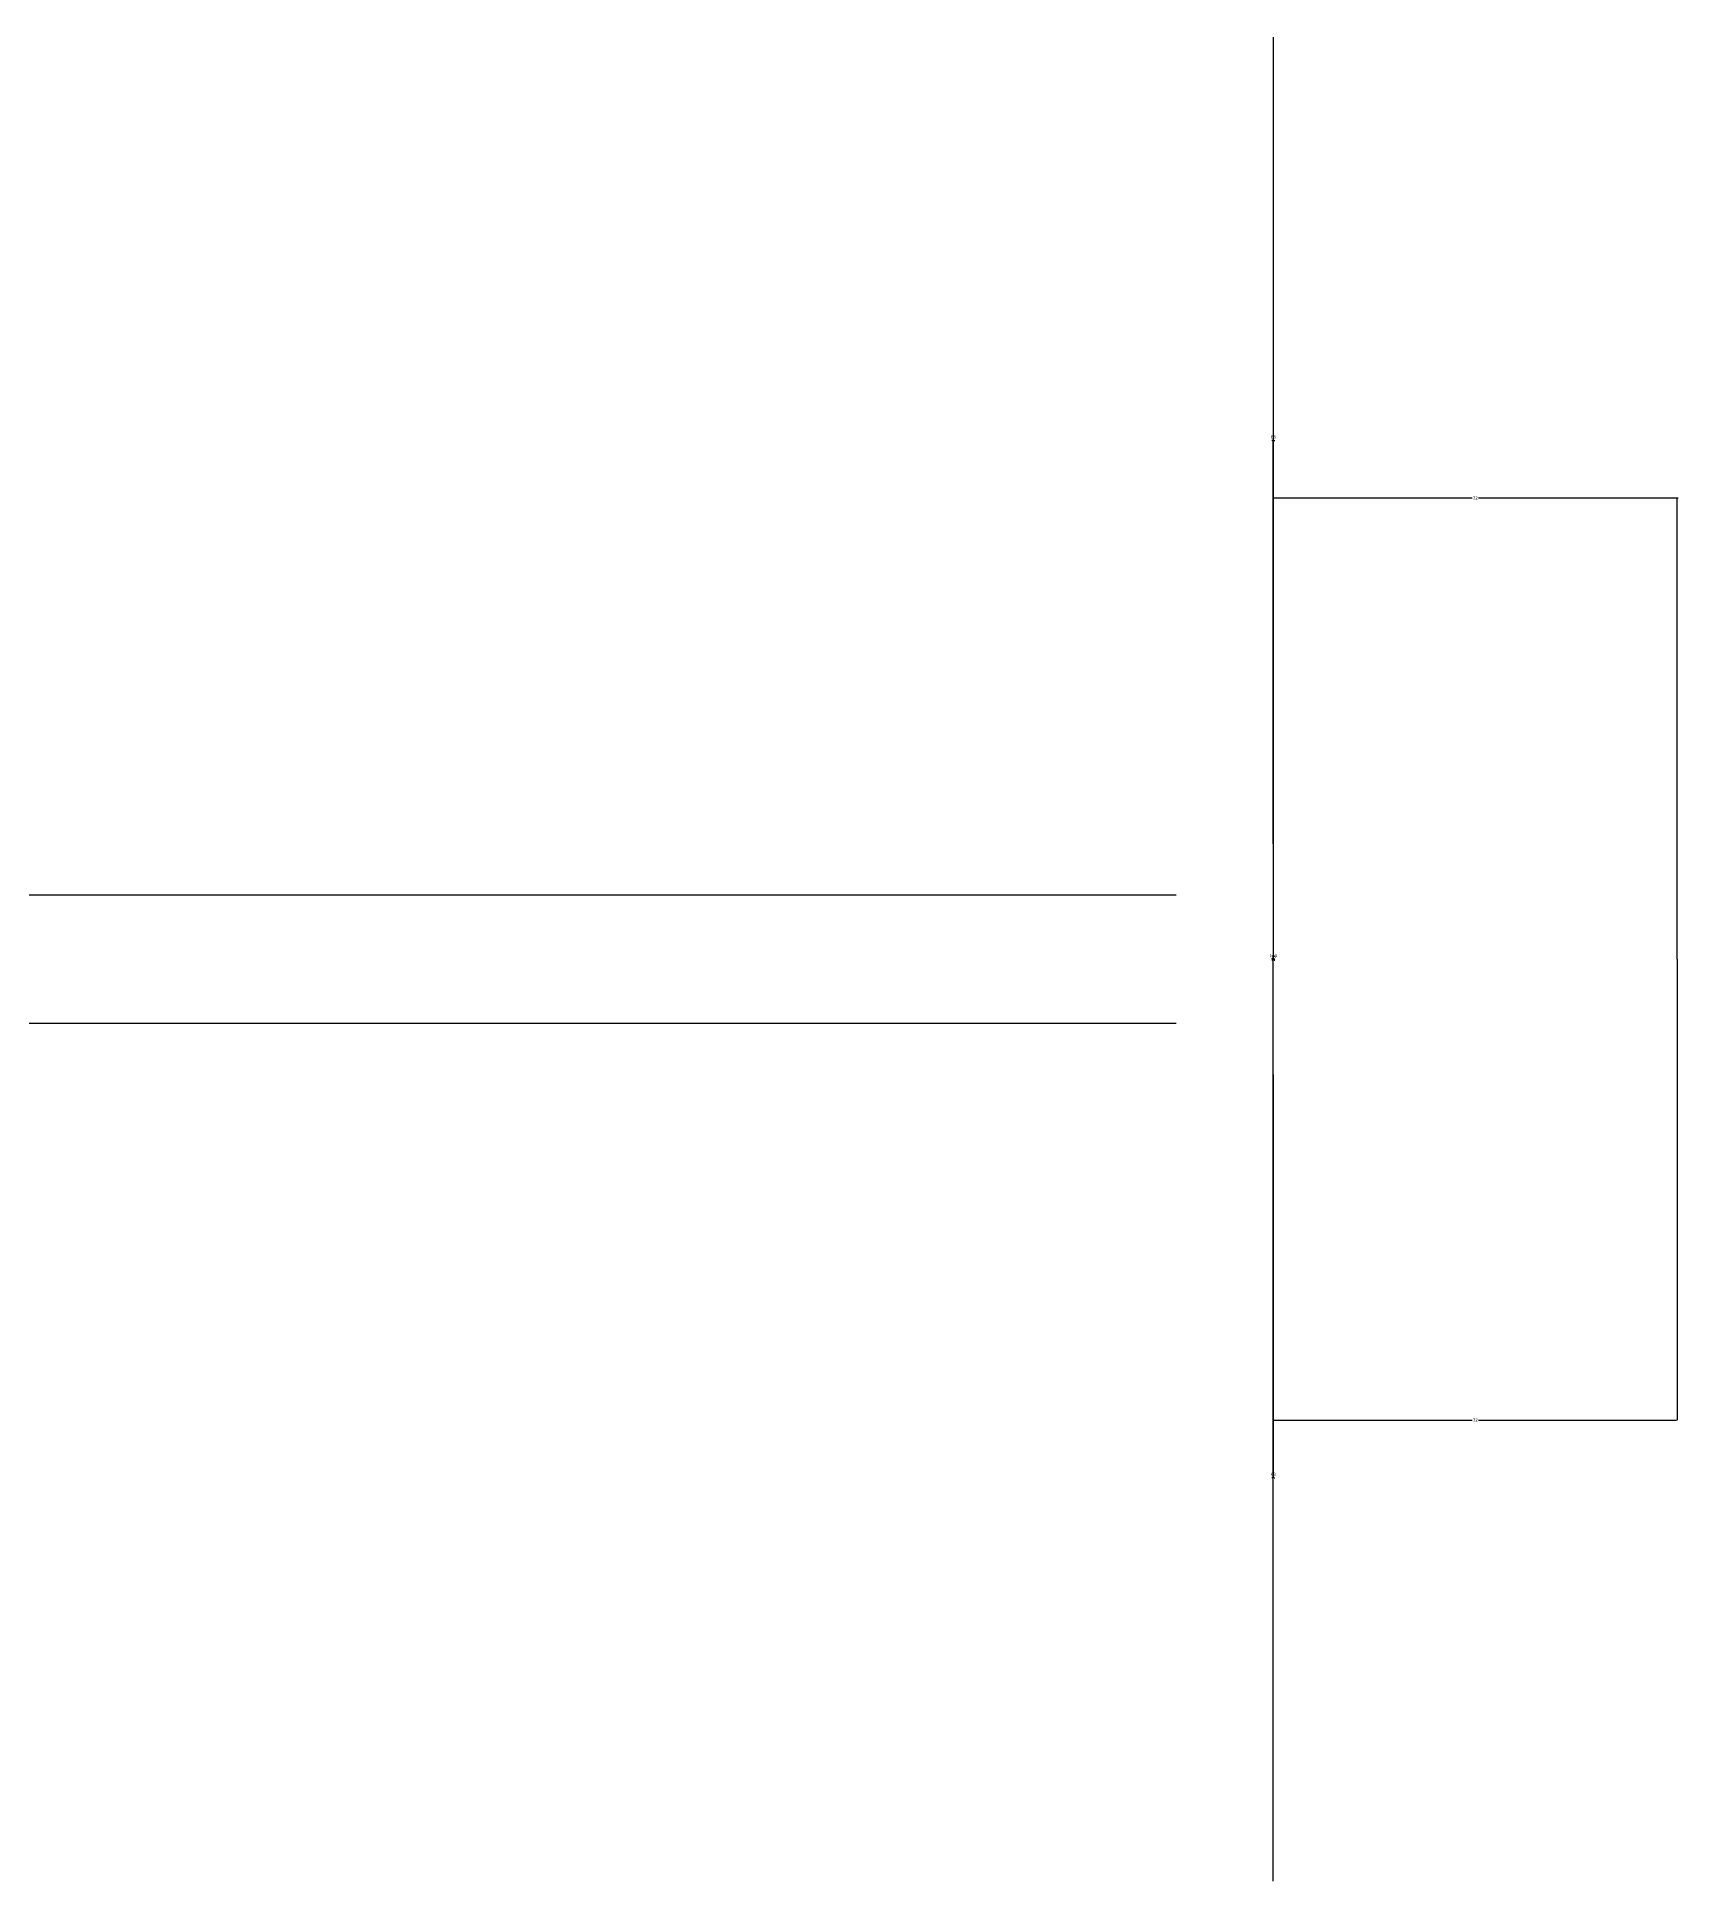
# Model space of a CAD drawing. Header units: metres. Extents: x -1 to 5294, y 0 to 7029.
# Drawn here: x 4043 to 4556, y 1621 to 2197 of the extents above; entities that cross this region are included whole.
import ezdxf

# ---------------------------------------------------------------- set-up
doc = ezdxf.new("R2010")
doc.units = ezdxf.units.M
doc.layers.add('4', color=4, linetype='Continuous')
doc.layers.add('DIM', color=3, linetype='Continuous')
doc.dimstyles.get("Standard").update_dxf_attribs({"dimtxt": 2.5, "dimasz": 2.5, "dimexe": 1.25, "dimexo": 0.625, "dimtad": 1, "dimcen": 2.5, "dimazin": 3, "dimtfac": 1, "dimtmove": 0, "dimatfit": 3})

# ---------------------------------------------------------------- blocks, each defined once
blk = doc.blocks.new('*D54')
for p, q in [((4429.19, 1944.66), (4429.19, 1908.28)), ((4428.94, 1908.28), (4428.69, 1908.28)), ((4429.19, 1872.66), (4429.19, 1908.28)), ((4429.19, 1908.28), (4429.19, 1908.28)), ((4429.44, 1908.28), (4429.69, 1908.28))]:
    blk.add_line(p, q)
at = {"layer": 'Defpoints'}
for p in [(4429.19, 1944.66), (4429.19, 1908.28), (4429.19, 1872.66)]:
    blk.add_point(p, dxfattribs=at)
at = {"layer": 'DIM', "insert": (4429.19, 1909.405), "char_height": 1, "attachment_point": 5}
blk.add_mtext('18', dxfattribs=at)
blk = doc.blocks.new('*D55')
for p, q in [((4429.19, 1872.66), (4429.19, 1746.66)), ((4428.94, 1746.66), (4428.69, 1746.66)), ((4429.19, 1620.66), (4429.19, 1746.66)), ((4429.19, 1746.66), (4429.19, 1746.66)), ((4429.44, 1746.66), (4429.69, 1746.66))]:
    blk.add_line(p, q)
at = {"layer": 'Defpoints'}
for p in [(4429.19, 1872.66), (4429.19, 1746.66), (4429.19, 1620.66)]:
    blk.add_point(p, dxfattribs=at)
at = {"layer": 'DIM', "insert": (4429.19, 1747.785), "char_height": 1, "attachment_point": 5}
blk.add_mtext('63', dxfattribs=at)
blk = doc.blocks.new('*D56')
for p, q in [((4555.44, 1908.66), (4555.44, 1764.66)), ((4429.19, 1620.66), (4429.19, 1764.66)), ((4429.44, 1764.66), (4491.315, 1764.66)), ((4493.315, 1764.66), (4555.19, 1764.66))]:
    blk.add_line(p, q)
at = {"layer": 'Defpoints'}
for p in [(4555.44, 1908.66), (4429.19, 1764.66), (4429.19, 1620.66)]:
    blk.add_point(p, dxfattribs=at)
at = {"layer": 'DIM', "insert": (4492.315, 1764.66), "char_height": 1, "attachment_point": 5}
blk.add_mtext('72', dxfattribs=at)
blk = doc.blocks.new('*D57')
for p, q in [((4429.19, 2196.66), (4429.19, 2070.66)), ((4428.94, 2070.66), (4428.69, 2070.66)), ((4429.19, 1944.66), (4429.19, 2070.66)), ((4429.19, 2070.66), (4429.19, 2070.66)), ((4429.44, 2070.66), (4429.69, 2070.66))]:
    blk.add_line(p, q)
at = {"layer": 'Defpoints'}
for p in [(4429.19, 2196.66), (4429.19, 2070.66), (4429.19, 1944.66)]:
    blk.add_point(p, dxfattribs=at)
at = {"layer": 'DIM', "insert": (4429.19, 2071.785), "char_height": 1, "attachment_point": 5}
blk.add_mtext('63', dxfattribs=at)
blk = doc.blocks.new('*D58')
for p, q in [((4429.19, 2196.66), (4429.19, 1908.66)), ((4428.94, 1908.66), (4428.69, 1908.66)), ((4429.19, 1620.66), (4429.19, 1908.66)), ((4429.19, 1908.66), (4429.19, 1908.66)), ((4429.44, 1908.66), (4429.69, 1908.66))]:
    blk.add_line(p, q)
at = {"layer": 'Defpoints'}
for p in [(4429.19, 2196.66), (4429.19, 1908.66), (4429.19, 1620.66)]:
    blk.add_point(p, dxfattribs=at)
at = {"layer": 'DIM', "insert": (4429.19, 1909.785), "char_height": 1, "attachment_point": 5}
blk.add_mtext('144', dxfattribs=at)
blk = doc.blocks.new('*D59')
for p, q in [((4429.19, 2196.66), (4429.19, 2052.66)), ((4491.315, 2052.66), (4428.94, 2052.66)), ((4555.69, 2052.66), (4493.315, 2052.66)), ((4555.44, 1908.66), (4555.44, 2052.66))]:
    blk.add_line(p, q)
at = {"layer": 'Defpoints'}
for p in [(4429.19, 2196.66), (4555.44, 2052.66), (4555.44, 1908.66)]:
    blk.add_point(p, dxfattribs=at)
at = {"layer": 'DIM', "insert": (4492.315, 2052.66), "char_height": 1, "attachment_point": 5}
blk.add_mtext('72', dxfattribs=at)

msp = doc.modelspace()

# ---------------------------------------------------------------- linework, layer by layer
at = {"layer": '4'}
msp.add_lwpolyline([(4398.81, 1928.66), (3921.37, 1928.66), (3921.37, 1888.66), (4398.81, 1888.66)], dxfattribs=at)

# ---------------------------------------------------------------- dimensions: what is measured, and where the dimension line sits
at = {"layer": 'DIM'}
for base, p1, p2, text, picture, middle in [((4429.19, 1908.66), (4429.19, 1620.66), (4429.19, 2196.66), '144', '*D58', (4429.19, 1909.785)), ((4429.19, 2070.66), (4429.19, 1944.66), (4429.19, 2196.66), '63', '*D57', (4429.19, 2071.785)), ((4555.44, 2052.66), (4555.44, 1908.66), (4429.19, 2196.66), '72', '*D59', (4492.315, 2052.66)), ((4429.19, 1908.28), (4429.19, 1872.66), (4429.19, 1944.66), '18', '*D54', (4429.19, 1909.405)), ((4429.19, 1764.66), (4429.19, 1620.66), (4555.44, 1908.66), '72', '*D56', (4492.315, 1764.66)), ((4429.19, 1746.66), (4429.19, 1620.66), (4429.19, 1872.66), '63', '*D55', (4429.19, 1747.785))]:
    dim = msp.add_linear_dim(base=base, p1=p1, p2=p2, text=text, dimstyle='Standard', dxfattribs=at)
    dim.commit()
    dim.dimension.update_dxf_attribs({"geometry": picture, "text_midpoint": middle})

# ---------------------------------------------------------------- leaders
for points in [[(3801.63, 2193.79), (4230.71, 2711.83)], [(3893.27, 2171.48), (4230.71, 2520.5)]]:
    msp.add_leader(points, dimstyle='Standard', dxfattribs=at)

doc.saveas('drawing.dxf')
